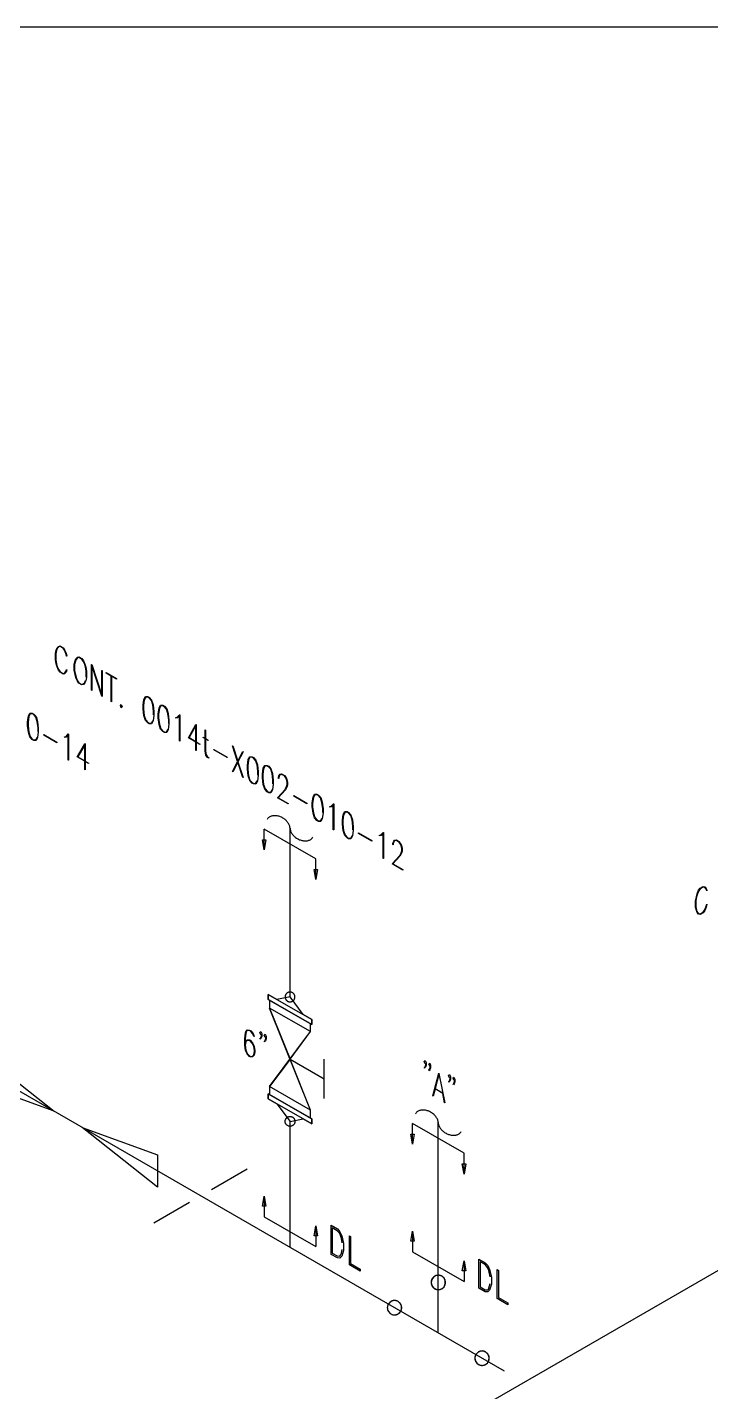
# Model space of a CAD drawing. Extents: x 0 to 17.2, y 0.1 to 11.3.
# Drawn here: x 7.48 to 10.18, y 5.77 to 11.17 of the extents above; entities that cross this region are included whole.
import ezdxf

# ---------------------------------------------------------------- set-up
doc = ezdxf.new("R2010")
doc.units = 0
doc.layers.get('0').update_dxf_attribs({"linetype": 'CONTINUOUS'})
for name, color, linetype in [('3', 1, 'CONTINUOUS'), ('BORDER', 3, 'CONTINUOUS'), ('COMP', 1, 'CONTINUOUS'), ('Continuation', 7, 'CONTINUOUS'), ('DL', 20, 'CONTINUOUS'), ('FITTINGS', 4, 'CONTINUOUS'), ('FLOW', 1, 'CONTINUOUS'), ('PIPE', 7, 'CONTINUOUS'), ('PIPE-ANNO', 150, 'CONTINUOUS'), ('TEXT', 7, 'CONTINUOUS'), ('UNAS.PIPE', 251, 'CONTINUOUS'), ('Welds', 7, 'CONTINUOUS')]:
    doc.layers.add(name, color=color, linetype=linetype)

msp = doc.modelspace()

# ---------------------------------------------------------------- linework, layer by layer
for points in [[(8.7282, 6.326), (8.7213, 6.3029), (8.7142, 6.2959), (8.7037, 6.2964), (8.6789, 6.3107), (8.6789, 6.4256), (8.7037, 6.4113), (8.7142, 6.3997), (8.7213, 6.3845), (8.7282, 6.3534), (8.7282, 6.326)], [(8.7233, 6.3558), (8.7199, 6.3734), (8.7165, 6.3858), (8.7134, 6.3927), (8.7035, 6.4036), (8.6838, 6.415), (8.6838, 6.3156), (8.7035, 6.3043), (8.7134, 6.3038), (8.7165, 6.3071), (8.7199, 6.3155), (8.7233, 6.3293)], [(8.7937, 6.2445), (8.7512, 6.269), (8.7512, 6.3839), (8.7561, 6.381), (8.7561, 6.2739), (8.7937, 6.2522), (8.7937, 6.2445)], [(9.3131, 6.1925), (9.3062, 6.1693), (9.2991, 6.1623), (9.2885, 6.1629), (9.2638, 6.1772), (9.2638, 6.292), (9.2885, 6.2777), (9.2991, 6.2661), (9.3062, 6.2509), (9.3131, 6.2198), (9.3131, 6.1925)], [(9.3082, 6.2222), (9.3048, 6.2399), (9.3014, 6.2522), (9.2983, 6.2591), (9.2884, 6.2701), (9.2687, 6.2814), (9.2687, 6.1821), (9.2884, 6.1707), (9.2983, 6.1702), (9.3014, 6.1735), (9.3048, 6.1819), (9.3082, 6.1958)], [(9.3786, 6.1109), (9.3361, 6.1354), (9.3361, 6.2503), (9.341, 6.2474), (9.341, 6.1403), (9.3786, 6.1187), (9.3786, 6.1109)]]:
    msp.add_lwpolyline(points)
at = {"layer": '3'}
msp.add_lwpolyline([(8.5263, 6.8538), (8.5274, 6.8531), (8.5285, 6.8523), (8.5295, 6.8514), (8.5305, 6.8505), (8.5314, 6.8495), (8.5323, 6.8484), (8.533, 6.8473), (8.5337, 6.8461), (8.5343, 6.8449), (8.5348, 6.8436), (8.5352, 6.8424), (8.5355, 6.841), (8.5358, 6.8397), (8.5359, 6.8384), (8.536, 6.837), (8.5359, 6.8357), (8.5358, 6.8343), (8.5355, 6.833), (8.5352, 6.8317), (8.5348, 6.8304), (8.5343, 6.8291), (8.5337, 6.8279), (8.533, 6.8267), (8.5323, 6.8256), (8.5314, 6.8245), (8.5305, 6.8235), (8.5295, 6.8226), (8.5285, 6.8217), (8.5274, 6.8209), (8.5263, 6.8202), (8.5251, 6.8196), (8.5238, 6.819), (8.5226, 6.8186), (8.5213, 6.8182), (8.5199, 6.8179), (8.5186, 6.8177), (8.5172, 6.8176), (8.5159, 6.8176), (8.5145, 6.8177), (8.5132, 6.8179), (8.5119, 6.8182), (8.5106, 6.8186), (8.5093, 6.819), (8.5069, 6.8202), (8.5069, 6.8202), (8.5057, 6.8209), (8.5046, 6.8217), (8.5036, 6.8226), (8.5026, 6.8235), (8.5017, 6.8245), (8.5009, 6.8256), (8.5001, 6.8267), (8.4994, 6.8279), (8.4988, 6.8291), (8.4983, 6.8304), (8.4979, 6.8317), (8.4976, 6.833), (8.4974, 6.8343), (8.4972, 6.8357), (8.4972, 6.837), (8.4972, 6.8384), (8.4974, 6.8397), (8.4976, 6.841), (8.4979, 6.8424), (8.4983, 6.8436), (8.4988, 6.8449), (8.4994, 6.8461), (8.5001, 6.8473), (8.5009, 6.8484), (8.5017, 6.8495), (8.5026, 6.8505), (8.5036, 6.8514), (8.5046, 6.8523), (8.5057, 6.8531), (8.5069, 6.8538), (8.5081, 6.8544), (8.5093, 6.855), (8.5106, 6.8555), (8.5119, 6.8558), (8.5132, 6.8561), (8.5145, 6.8563), (8.5159, 6.8564), (8.5172, 6.8564), (8.5186, 6.8563), (8.5199, 6.8561), (8.5213, 6.8558), (8.5226, 6.8555), (8.5238, 6.855), (8.5263, 6.8538)], dxfattribs=at)
at = {"layer": 'BORDER'}
msp.add_lwpolyline([(0.1692, 0.2247), (17.0808, 0.2247), (17.0808, 11.1675), (0.1692, 11.1675), (0.1692, 0.2247)], dxfattribs=at)
at = {"layer": 'COMP'}
for points in [[(8.5166, 6.837), (8.5683, 6.847), (8.6028, 6.8271), (8.6028, 6.847), (8.4304, 6.9465), (8.4304, 6.9266), (8.4648, 6.9067), (8.5166, 6.837)], [(8.4304, 6.9465), (8.6028, 6.847), (8.6028, 6.8271), (8.4304, 6.9266), (8.4304, 6.9465)], [(8.4648, 6.9067), (8.5166, 6.837), (8.5683, 6.847)]]:
    msp.add_lwpolyline(points, dxfattribs=at)
at = {"layer": 'Continuation'}
for points in [[(7.6339, 8.6236), (7.631, 8.6154), (7.625, 8.6088), (7.6189, 8.6075), (7.6069, 8.6144), (7.6008, 8.6228), (7.5948, 8.6363), (7.5919, 8.648), (7.5889, 8.6646), (7.5889, 8.6892), (7.5919, 8.7024), (7.5948, 8.7107), (7.6008, 8.7172), (7.6069, 8.7188), (7.6189, 8.7118), (7.625, 8.7033), (7.631, 8.6898), (7.6339, 8.6782), (7.6328, 8.6778), (7.6299, 8.689), (7.6242, 8.7019), (7.6186, 8.7098), (7.6072, 8.7163), (7.6016, 8.7149), (7.596, 8.7086), (7.593, 8.7009), (7.5902, 8.6882), (7.5902, 8.6641), (7.593, 8.6482), (7.596, 8.637), (7.6016, 8.6243), (7.6072, 8.6163), (7.6186, 8.6098), (7.6242, 8.6112), (7.6299, 8.6175), (7.6328, 8.6254), (7.6339, 8.6236)], [(7.7083, 8.5808), (7.7054, 8.5724), (7.6994, 8.5659), (7.6933, 8.5645), (7.6813, 8.5715), (7.6752, 8.5799), (7.6692, 8.5933), (7.6663, 8.6051), (7.6632, 8.6217), (7.6632, 8.6463), (7.6663, 8.6594), (7.6692, 8.6678), (7.6752, 8.6743), (7.6813, 8.6758), (7.6933, 8.6689), (7.6994, 8.6603), (7.7054, 8.6469), (7.7083, 8.6351), (7.7113, 8.6185), (7.7113, 8.5939), (7.7083, 8.5808)], [(7.71, 8.595), (7.71, 8.619), (7.7071, 8.635), (7.7042, 8.6461), (7.6985, 8.6589), (7.693, 8.6668), (7.6816, 8.6734), (7.676, 8.6719), (7.6703, 8.6657), (7.6674, 8.6579), (7.6646, 8.6452), (7.6646, 8.6212), (7.6674, 8.6052), (7.6703, 8.5941), (7.676, 8.5813), (7.6816, 8.5734), (7.693, 8.5668), (7.6985, 8.5683), (7.7042, 8.5745), (7.7071, 8.5823)], [(7.774, 8.5189), (7.7726, 8.5197), (7.7331, 8.6411), (7.7331, 8.5425), (7.7318, 8.5433), (7.7318, 8.6456), (7.7332, 8.6447), (7.7727, 8.5233), (7.7727, 8.6219), (7.774, 8.6212), (7.774, 8.5189)], [(7.8091, 8.4986), (7.8091, 8.5998), (7.7893, 8.6112), (7.7893, 8.6134), (7.8302, 8.5898), (7.8302, 8.5876), (7.8104, 8.599), (7.8104, 8.4979), (7.8091, 8.4986)], [(7.8491, 8.4742), (7.8453, 8.4826), (7.8491, 8.4868), (7.8529, 8.4782), (7.8491, 8.4742)], [(7.9751, 8.4218), (7.969, 8.4102), (7.9599, 8.4106), (7.9539, 8.4141), (7.9448, 8.4242), (7.9388, 8.4429), (7.9358, 8.4691), (7.9358, 8.4841), (7.9388, 8.507), (7.9448, 8.5186), (7.9539, 8.5184), (7.9599, 8.5149), (7.969, 8.5046), (7.9751, 8.486), (7.978, 8.4597), (7.978, 8.4448), (7.9751, 8.4218)], [(7.9767, 8.4459), (7.9767, 8.4601), (7.9738, 8.4859), (7.9682, 8.5032), (7.9598, 8.5128), (7.9541, 8.516), (7.9457, 8.5162), (7.9401, 8.5054), (7.9372, 8.483), (7.9372, 8.4687), (7.9401, 8.4429), (7.9457, 8.4256), (7.9541, 8.4161), (7.9598, 8.4128), (7.9682, 8.4126), (7.9738, 8.4234)], [(8.0349, 8.3873), (8.0288, 8.3757), (8.0197, 8.3761), (8.0137, 8.3796), (8.0046, 8.3897), (7.9985, 8.4084), (7.9956, 8.4346), (7.9956, 8.4496), (7.9985, 8.4725), (8.0046, 8.4841), (8.0137, 8.4839), (8.0197, 8.4804), (8.0288, 8.4701), (8.0349, 8.4515), (8.0378, 8.4252), (8.0378, 8.4103), (8.0349, 8.3873)], [(8.0365, 8.4114), (8.0365, 8.4256), (8.0336, 8.4514), (8.028, 8.4687), (8.0195, 8.4783), (8.0139, 8.4815), (8.0054, 8.4817), (7.9998, 8.4709), (7.9969, 8.4485), (7.9969, 8.4342), (7.9998, 8.4084), (8.0054, 8.3911), (8.0139, 8.3816), (8.0195, 8.3783), (8.028, 8.3781), (8.0336, 8.3889)], [(7.518, 8.3561), (7.5119, 8.3445), (7.5028, 8.3449), (7.4968, 8.3483), (7.4877, 8.3585), (7.4817, 8.3771), (7.4787, 8.4034), (7.4787, 8.4184), (7.4817, 8.4413), (7.4877, 8.4529), (7.4968, 8.4527), (7.5028, 8.4492), (7.5119, 8.4389), (7.518, 8.4203), (7.5209, 8.394), (7.5209, 8.379), (7.518, 8.3561)], [(7.5196, 8.3801), (7.5196, 8.3944), (7.5167, 8.4202), (7.5111, 8.4375), (7.5027, 8.4471), (7.497, 8.4503), (7.4886, 8.4505), (7.483, 8.4397), (7.4801, 8.4173), (7.4801, 8.403), (7.483, 8.3772), (7.4886, 8.3599), (7.497, 8.3503), (7.5027, 8.3471), (7.5111, 8.3469), (7.5167, 8.3577)], [(8.08, 8.3422), (8.0787, 8.343), (8.0787, 8.4426), (8.071, 8.4341), (8.0651, 8.4327), (8.0644, 8.435), (8.0702, 8.4365), (8.0791, 8.4461), (8.08, 8.4456), (8.08, 8.3422)], [(8.1596, 8.3315), (8.1596, 8.3293), (8.1456, 8.3373), (8.1456, 8.3043), (8.1443, 8.3051), (8.1443, 8.3381), (8.1144, 8.3554), (8.1446, 8.4083), (8.1456, 8.4077), (8.1456, 8.3396)], [(8.1443, 8.3404), (8.1443, 8.4039), (8.1171, 8.3561), (8.1443, 8.3404)], [(8.1959, 8.2743), (8.1899, 8.2778), (8.1837, 8.2865), (8.1806, 8.3035), (8.1806, 8.3512), (8.1726, 8.3559), (8.1726, 8.3581), (8.1806, 8.3534), (8.1806, 8.3864), (8.182, 8.3856), (8.182, 8.3526), (8.193, 8.3462), (8.193, 8.3441), (8.182, 8.3505), (8.182, 8.303), (8.1848, 8.2874), (8.1903, 8.2797), (8.1959, 8.2764), (8.1959, 8.2743)], [(7.5421, 8.3681), (7.5946, 8.3378), (7.5946, 8.3356), (7.5421, 8.3659), (7.5421, 8.3681)], [(7.6404, 8.2664), (7.6391, 8.2672), (7.6391, 8.3668), (7.6314, 8.3583), (7.6255, 8.3568), (7.6248, 8.3591), (7.6306, 8.3607), (7.6395, 8.3703), (7.6404, 8.3698), (7.6404, 8.2664)], [(7.72, 8.2557), (7.72, 8.2535), (7.7061, 8.2615), (7.7061, 8.2285), (7.7047, 8.2293), (7.7047, 8.2623), (7.6748, 8.2795), (7.705, 8.3325), (7.7061, 8.3319), (7.7061, 8.2638)], [(7.7047, 8.2645), (7.7047, 8.328), (7.6775, 8.2802), (7.7047, 8.2645)], [(8.3295, 8.1978), (8.3096, 8.2588), (8.2897, 8.2207), (8.2886, 8.2224), (8.3088, 8.2614), (8.2886, 8.3235), (8.2897, 8.324), (8.3096, 8.2629), (8.3295, 8.301), (8.3306, 8.2992), (8.3104, 8.2603), (8.3306, 8.1981), (8.3295, 8.1978)], [(8.2148, 8.3094), (8.2674, 8.279), (8.2674, 8.2768), (8.2148, 8.3071), (8.2148, 8.3094)], [(8.3876, 8.1837), (8.3814, 8.1721), (8.3723, 8.1725), (8.3663, 8.176), (8.3572, 8.1861), (8.3512, 8.2048), (8.3482, 8.231), (8.3482, 8.246), (8.3512, 8.2689), (8.3572, 8.2805), (8.3663, 8.2803), (8.3723, 8.2768), (8.3814, 8.2665), (8.3876, 8.2479), (8.3904, 8.2216), (8.3904, 8.2067), (8.3876, 8.1837)], [(8.3891, 8.2078), (8.3891, 8.222), (8.3862, 8.2478), (8.3806, 8.2651), (8.3722, 8.2747), (8.3665, 8.2779), (8.3581, 8.2781), (8.3525, 8.2673), (8.3496, 8.2449), (8.3496, 8.2306), (8.3525, 8.2048), (8.3581, 8.1875), (8.3665, 8.178), (8.3722, 8.1747), (8.3806, 8.1745), (8.3862, 8.1853)], [(8.4473, 8.1492), (8.4412, 8.1376), (8.4321, 8.138), (8.4261, 8.1415), (8.417, 8.1516), (8.4109, 8.1703), (8.408, 8.1965), (8.408, 8.2115), (8.4109, 8.2344), (8.417, 8.246), (8.4261, 8.2458), (8.4321, 8.2423), (8.4412, 8.232), (8.4473, 8.2134), (8.4502, 8.1871), (8.4502, 8.1722), (8.4473, 8.1492)], [(8.4489, 8.1733), (8.4489, 8.1875), (8.446, 8.2133), (8.4404, 8.2306), (8.4319, 8.2402), (8.4263, 8.2434), (8.4178, 8.2436), (8.4122, 8.2328), (8.4093, 8.2104), (8.4093, 8.1961), (8.4122, 8.1703), (8.4178, 8.153), (8.4263, 8.1435), (8.4319, 8.1402), (8.4404, 8.14), (8.446, 8.1508)], [(8.4707, 8.1946), (8.4707, 8.1998), (8.4736, 8.2082), (8.4767, 8.2115), (8.4828, 8.213), (8.4949, 8.2061), (8.5009, 8.1976), (8.504, 8.1907), (8.507, 8.1787), (8.507, 8.1684), (8.504, 8.1602), (8.4981, 8.1488), (8.47, 8.1182), (8.5093, 8.0955), (8.5093, 8.0934), (8.4668, 8.1179), (8.4971, 8.1508), (8.5028, 8.1619), (8.5057, 8.1698), (8.5057, 8.179), (8.5028, 8.1899), (8.5001, 8.1961), (8.4945, 8.2041), (8.4832, 8.2106), (8.4776, 8.2091), (8.4748, 8.2061), (8.472, 8.1985), (8.472, 8.1938), (8.4707, 8.1946)], [(8.5311, 8.1268), (8.5836, 8.0964), (8.5836, 8.0942), (8.5311, 8.1245), (8.5311, 8.1268)], [(8.6441, 8.0356), (8.638, 8.024), (8.6289, 8.0244), (8.6228, 8.0279), (8.6137, 8.038), (8.6077, 8.0567), (8.6047, 8.0829), (8.6047, 8.0979), (8.6077, 8.1208), (8.6137, 8.1324), (8.6228, 8.1322), (8.6289, 8.1287), (8.638, 8.1184), (8.6441, 8.0998), (8.647, 8.0735), (8.647, 8.0586), (8.6441, 8.0356)], [(8.6457, 8.0597), (8.6457, 8.0739), (8.6427, 8.0997), (8.6371, 8.117), (8.6287, 8.1266), (8.623, 8.1298), (8.6146, 8.13), (8.609, 8.1192), (8.6061, 8.0968), (8.6061, 8.0825), (8.609, 8.0567), (8.6146, 8.0394), (8.623, 8.0299), (8.6287, 8.0266), (8.6371, 8.0264), (8.6427, 8.0372)], [(8.6892, 7.9905), (8.6878, 7.9913), (8.6878, 8.0909), (8.6802, 8.0824), (8.6743, 8.081), (8.6736, 8.0833), (8.6794, 8.0848), (8.6882, 8.0944), (8.6892, 8.0939), (8.6892, 7.9905)], [(8.7636, 7.9667), (8.7574, 7.955), (8.7484, 7.9554), (8.7423, 7.9589), (8.7332, 7.969), (8.7272, 7.9877), (8.7242, 8.0139), (8.7242, 8.0289), (8.7272, 8.0518), (8.7332, 8.0634), (8.7423, 8.0632), (8.7484, 8.0597), (8.7574, 8.0495), (8.7636, 8.0308), (8.7665, 8.0045), (8.7665, 7.9896), (8.7636, 7.9667)], [(8.7651, 7.9907), (8.7651, 8.0049), (8.7622, 8.0307), (8.7566, 8.048), (8.7482, 8.0576), (8.7425, 8.0608), (8.7341, 8.061), (8.7285, 8.0502), (8.7256, 8.0278), (8.7256, 8.0135), (8.7285, 7.9877), (8.7341, 7.9704), (8.7425, 7.9609), (8.7482, 7.9576), (8.7566, 7.9574), (8.7622, 7.9682)], [(8.7876, 7.9787), (8.8401, 7.9483), (8.8401, 7.9461), (8.7876, 7.9764), (8.7876, 7.9787)], [(8.8859, 7.8769), (8.8846, 7.8777), (8.8846, 7.9773), (8.8769, 7.9688), (8.871, 7.9674), (8.8703, 7.9697), (8.8761, 7.9712), (8.885, 7.9808), (8.8859, 7.9803), (8.8859, 7.8769)], [(8.9239, 7.9329), (8.9239, 7.938), (8.9269, 7.9465), (8.93, 7.9498), (8.9361, 7.9513), (8.9481, 7.9444), (8.9542, 7.9358), (8.9573, 7.929), (8.9603, 7.917), (8.9603, 7.9067), (8.9573, 7.8985), (8.9514, 7.8871), (8.9232, 7.8565), (8.9626, 7.8338), (8.9626, 7.8317), (8.9201, 7.8562), (8.9504, 7.8891), (8.9561, 7.9002), (8.959, 7.9081), (8.959, 7.9173), (8.9561, 7.9282), (8.9534, 7.9344), (8.9478, 7.9424), (8.9364, 7.9489), (8.9309, 7.9474), (8.9281, 7.9444), (8.9252, 7.9368), (8.9252, 7.9321), (8.9239, 7.9329)], [(10.166, 7.6961), (10.1631, 7.6845), (10.1571, 7.671), (10.151, 7.6626), (10.1389, 7.6557), (10.1329, 7.657), (10.1268, 7.6635), (10.1239, 7.6719), (10.1209, 7.6851), (10.1209, 7.7096), (10.1239, 7.7263), (10.1268, 7.738), (10.1329, 7.7515), (10.1389, 7.76), (10.151, 7.7669), (10.1571, 7.7654), (10.1631, 7.7589), (10.166, 7.7507), (10.1648, 7.7489), (10.1619, 7.7568), (10.1562, 7.763), (10.1506, 7.7645), (10.1393, 7.758), (10.1337, 7.75), (10.128, 7.7372), (10.1251, 7.7261), (10.1223, 7.7101), (10.1223, 7.6861), (10.1251, 7.6734), (10.128, 7.6656), (10.1337, 7.6594), (10.1393, 7.658), (10.1506, 7.6645), (10.1562, 7.6724), (10.1619, 7.6852), (10.1648, 7.6965), (10.166, 7.6961)], [(9.0514, 7.0652), (9.0476, 7.0738), (9.0514, 7.078), (9.055, 7.07), (9.055, 7.0595), (9.052, 7.0511), (9.049, 7.0478), (9.048, 7.0501), (9.0508, 7.0532), (9.0537, 7.0608), (9.0537, 7.0677)], [(9.0712, 7.0576), (9.069, 7.055), (9.0651, 7.0637), (9.069, 7.0679), (9.0726, 7.0598), (9.0726, 7.0494), (9.0695, 7.041), (9.0665, 7.0377), (9.0655, 7.04), (9.0684, 7.043), (9.0712, 7.0507), (9.0712, 7.0576)], [(9.1293, 6.9103), (9.1281, 6.9102), (9.1204, 6.9479), (9.0902, 6.9653), (9.0825, 6.9365), (9.0814, 6.9379), (9.1049, 7.0272), (9.1058, 7.0267), (9.1293, 6.9103)], [(9.1054, 7.0228), (9.0907, 6.9673), (9.1199, 6.9504)], [(9.1476, 7.0097), (9.1437, 7.0183), (9.1476, 7.0225), (9.1512, 7.0144), (9.1512, 7.004), (9.1482, 6.9956), (9.1451, 6.9923), (9.1442, 6.9946), (9.147, 6.9976), (9.1498, 7.0053), (9.1498, 7.0122)], [(9.1673, 7.002), (9.1651, 6.9995), (9.1613, 7.0082), (9.1651, 7.0124), (9.1687, 7.0043), (9.1687, 6.9939), (9.1657, 6.9855), (9.1627, 6.9822), (9.1617, 6.9845), (9.1645, 6.9875), (9.1673, 6.9952), (9.1673, 7.002)]]:
    msp.add_lwpolyline(points, dxfattribs=at)
at = {"layer": 'DL'}
for points in [[(8.6187, 7.876), (8.4145, 7.9938)], [(8.4145, 7.9117), (8.4145, 7.9938)], [(8.4075, 7.9515), (8.4215, 7.9515), (8.4145, 7.9117), (8.4075, 7.9515)], [(8.6116, 7.8336), (8.6257, 7.8336), (8.6187, 7.7938), (8.6116, 7.8336)], [(8.6187, 7.7938), (8.6187, 7.876)], [(9.2051, 6.7108), (9.0009, 6.8286)], [(9.0009, 6.7465), (9.0009, 6.8286)], [(8.9939, 6.7863), (9.0079, 6.7863), (9.0009, 6.7465), (8.9939, 6.7863)], [(9.2051, 6.6286), (9.2051, 6.7108)], [(9.198, 6.6684), (9.2121, 6.6684), (9.2051, 6.6286), (9.198, 6.6684)], [(8.4215, 6.5017), (8.4075, 6.5017), (8.4145, 6.5415), (8.4215, 6.5017)], [(8.4145, 6.5415), (8.4145, 6.4593)], [(8.4145, 6.4593), (8.6187, 6.3414)], [(8.6257, 6.3838), (8.6116, 6.3838), (8.6187, 6.4236), (8.6257, 6.3838)], [(8.6187, 6.4236), (8.6187, 6.3414)], [(9.0079, 6.363), (8.9939, 6.363), (9.0009, 6.4027), (9.0079, 6.363)], [(9.0009, 6.4027), (9.0009, 6.3206)], [(9.0009, 6.3206), (9.2051, 6.2027)], [(9.2121, 6.2451), (9.198, 6.2451), (9.2051, 6.2849), (9.2121, 6.2451)], [(9.2051, 6.2849), (9.2051, 6.2027)]]:
    msp.add_lwpolyline(points, dxfattribs=at)
at = {"layer": 'FITTINGS'}
for points in [[(8.2059, 6.5675), (8.3473, 6.6492)], [(7.9779, 6.4359), (8.1193, 6.5175)]]:
    msp.add_lwpolyline(points, dxfattribs=at)
at = {"layer": 'FLOW'}
for points in [[(7.2845, 7.113), (7.583, 6.8772), (7.2845, 6.9859), (7.2845, 6.9859), (7.2845, 7.113)], [(7.9924, 6.5772), (7.694, 6.8131), (7.9924, 6.7043), (7.9924, 6.7043), (7.9924, 6.5772)]]:
    msp.add_lwpolyline(points, dxfattribs=at)
at = {"layer": 'PIPE'}
for points in [[(9.3656, 5.848), (3.7282, 9.1027)], [(8.5166, 6.3382), (8.5166, 6.837)], [(9.103, 5.9996), (9.103, 6.8319)], [(10.9333, 6.6642), (8.8297, 5.4497)]]:
    msp.add_lwpolyline(points, dxfattribs=at)
at = {"layer": 'PIPE-ANNO'}
for points in [[(8.5166, 7.9971), (8.5163, 7.9998), (8.5159, 8.0025), (8.5152, 8.0053), (8.5143, 8.0081), (8.5131, 8.0109), (8.5118, 8.0136), (8.5102, 8.0164), (8.5085, 8.019), (8.5066, 8.0217), (8.5044, 8.0242), (8.5021, 8.0267), (8.4997, 8.0291), (8.4971, 8.0313), (8.4944, 8.0335), (8.4915, 8.0355), (8.4886, 8.0374), (8.4855, 8.0391), (8.4824, 8.0407), (8.4792, 8.0421), (8.476, 8.0434), (8.4727, 8.0444), (8.4694, 8.0453), (8.4662, 8.046), (8.4629, 8.0465), (8.4597, 8.0468), (8.4565, 8.047), (8.4534, 8.0469), (8.4503, 8.0466), (8.4474, 8.0462), (8.4445, 8.0455), (8.4418, 8.0447), (8.4392, 8.0437), (8.4368, 8.0425), (8.4345, 8.0411), (8.4324, 8.0396), (8.4305, 8.0379), (8.4288, 8.036), (8.4272, 8.0341), (8.4261, 8.0322)], [(8.5166, 7.9971), (8.5168, 7.9944), (8.5173, 7.9916), (8.518, 7.9888), (8.5189, 7.986), (8.52, 7.9833), (8.5213, 7.9805), (8.5229, 7.9778), (8.5246, 7.9751), (8.5266, 7.9725), (8.5287, 7.9699), (8.531, 7.9675), (8.5334, 7.9651), (8.536, 7.9628), (8.5387, 7.9607), (8.5416, 7.9586), (8.5445, 7.9568), (8.5476, 7.955), (8.5507, 7.9534), (8.5539, 7.952), (8.5571, 7.9508), (8.5604, 7.9497), (8.5637, 7.9488), (8.567, 7.9481), (8.5702, 7.9476), (8.5735, 7.9473), (8.5766, 7.9472), (8.5798, 7.9473), (8.5828, 7.9475), (8.5857, 7.948), (8.5886, 7.9486), (8.5913, 7.9495), (8.5939, 7.9505), (8.5963, 7.9517), (8.5986, 7.953), (8.6007, 7.9546), (8.6026, 7.9563), (8.6043, 7.9581), (8.6059, 7.9601), (8.6071, 7.9619)], [(9.103, 6.8319), (9.1027, 6.8346), (9.1023, 6.8373), (9.1016, 6.8401), (9.1007, 6.8429), (9.0995, 6.8457), (9.0982, 6.8484), (9.0966, 6.8512), (9.0949, 6.8538), (9.093, 6.8565), (9.0908, 6.859), (9.0886, 6.8615), (9.0861, 6.8639), (9.0835, 6.8661), (9.0808, 6.8683), (9.0779, 6.8703), (9.075, 6.8722), (9.0719, 6.8739), (9.0688, 6.8755), (9.0656, 6.8769), (9.0624, 6.8782), (9.0591, 6.8792), (9.0558, 6.8801), (9.0526, 6.8808), (9.0493, 6.8813), (9.0461, 6.8816), (9.0429, 6.8818), (9.0398, 6.8817), (9.0367, 6.8814), (9.0338, 6.881), (9.0309, 6.8803), (9.0282, 6.8795), (9.0256, 6.8785), (9.0232, 6.8773), (9.0209, 6.8759), (9.0188, 6.8744), (9.0169, 6.8727), (9.0152, 6.8708), (9.0136, 6.8688), (9.0125, 6.867)], [(9.103, 6.8319), (9.1032, 6.8292), (9.1037, 6.8264), (9.1044, 6.8236), (9.1053, 6.8208), (9.1064, 6.8181), (9.1077, 6.8153), (9.1093, 6.8126), (9.111, 6.8099), (9.113, 6.8073), (9.1151, 6.8047), (9.1174, 6.8022), (9.1198, 6.7999), (9.1224, 6.7976), (9.1251, 6.7955), (9.128, 6.7934), (9.1309, 6.7916), (9.134, 6.7898), (9.1371, 6.7882), (9.1403, 6.7868), (9.1435, 6.7856), (9.1468, 6.7845), (9.1501, 6.7836), (9.1534, 6.7829), (9.1566, 6.7824), (9.1599, 6.7821), (9.163, 6.782), (9.1662, 6.7821), (9.1692, 6.7823), (9.1722, 6.7828), (9.175, 6.7834), (9.1777, 6.7843), (9.1803, 6.7853), (9.1827, 6.7865), (9.185, 6.7878), (9.1871, 6.7894), (9.189, 6.7911), (9.1908, 6.7929), (9.1923, 6.7949), (9.1935, 6.7967)]]:
    msp.add_lwpolyline(points, dxfattribs=at)
at = {"layer": 'TEXT'}
for points in [[(8.3407, 7.1532), (8.3469, 7.1598), (8.3559, 7.1597), (8.359, 7.1579), (8.368, 7.1476), (8.3741, 7.1339), (8.3771, 7.1172), (8.3771, 7.112), (8.3741, 7.0987), (8.368, 7.0921), (8.359, 7.0925), (8.3559, 7.0942), (8.3469, 7.1043), (8.3407, 7.118), (8.3378, 7.1396), (8.3378, 7.1643), (8.3407, 7.1872), (8.3437, 7.1955), (8.3469, 7.1987), (8.3559, 7.1986), (8.3619, 7.1951), (8.3711, 7.1848), (8.3741, 7.1729), (8.3729, 7.1724), (8.37, 7.1835), (8.3617, 7.193), (8.356, 7.1962), (8.3475, 7.1965), (8.3449, 7.1934), (8.342, 7.1856), (8.3391, 7.1632), (8.3391, 7.1458)], [(8.4011, 7.1795), (8.3973, 7.1882), (8.4011, 7.1924), (8.4047, 7.1843), (8.4047, 7.1738), (8.4017, 7.1655), (8.3987, 7.1622), (8.3977, 7.1644), (8.4005, 7.1675), (8.4033, 7.1752), (8.4033, 7.182)], [(8.3391, 7.139), (8.3419, 7.1185), (8.3475, 7.1059), (8.356, 7.0963), (8.3588, 7.0947), (8.3673, 7.0944), (8.3729, 7.1006), (8.3758, 7.1131), (8.3758, 7.1177), (8.3729, 7.1335), (8.3673, 7.146), (8.3588, 7.1557), (8.356, 7.1573), (8.3475, 7.1575), (8.3419, 7.1514), (8.3391, 7.139)], [(8.4209, 7.1719), (8.4186, 7.1694), (8.4148, 7.1781), (8.4186, 7.1822), (8.4222, 7.1742), (8.4222, 7.1637), (8.4192, 7.1554), (8.4162, 7.1521), (8.4152, 7.1543), (8.4181, 7.1574), (8.4209, 7.1651), (8.4209, 7.1719)]]:
    msp.add_lwpolyline(points, dxfattribs=at)
at = {"layer": 'UNAS.PIPE'}
for points in [[(8.5166, 7.3295), (8.5166, 7.9971)], [(8.536, 7.3295), (8.5359, 7.3309), (8.5358, 7.3322), (8.5355, 7.3335), (8.5352, 7.3349), (8.5348, 7.3362), (8.5343, 7.3374), (8.5337, 7.3386), (8.533, 7.3398), (8.5323, 7.3409), (8.5314, 7.342), (8.5305, 7.343), (8.5295, 7.3439), (8.5285, 7.3448), (8.5274, 7.3456), (8.5263, 7.3463), (8.5251, 7.347), (8.5238, 7.3475), (8.5226, 7.348), (8.5213, 7.3483), (8.5199, 7.3486), (8.5186, 7.3488), (8.5172, 7.3489), (8.5159, 7.3489), (8.5145, 7.3488), (8.5132, 7.3486), (8.5119, 7.3483), (8.5106, 7.348), (8.5093, 7.3475), (8.5081, 7.347), (8.5069, 7.3463), (8.5057, 7.3456), (8.5046, 7.3448), (8.5036, 7.3439), (8.5026, 7.343), (8.5017, 7.342), (8.5009, 7.3409), (8.5001, 7.3398), (8.4994, 7.3386), (8.4988, 7.3374), (8.4983, 7.3362), (8.4979, 7.3349), (8.4976, 7.3335), (8.4974, 7.3322), (8.4972, 7.3295), (8.4972, 7.3282), (8.4974, 7.3268), (8.4976, 7.3255), (8.4979, 7.3242), (8.4983, 7.3229), (8.4988, 7.3216), (8.4994, 7.3204), (8.5001, 7.3192), (8.5009, 7.3181), (8.5017, 7.317), (8.5026, 7.316), (8.5036, 7.3151), (8.5046, 7.3142), (8.5057, 7.3134), (8.5069, 7.3127), (8.5081, 7.3121), (8.5093, 7.3115), (8.5106, 7.3111), (8.5119, 7.3107), (8.5132, 7.3104), (8.5145, 7.3102), (8.5159, 7.3101), (8.5172, 7.3101), (8.5186, 7.3102), (8.5199, 7.3104), (8.5213, 7.3107), (8.5226, 7.3111), (8.5238, 7.3115), (8.5251, 7.3121), (8.5263, 7.3127), (8.5274, 7.3134), (8.5285, 7.3142), (8.5295, 7.3151), (8.5305, 7.316), (8.5314, 7.317), (8.5323, 7.3181), (8.533, 7.3192), (8.5337, 7.3204), (8.5343, 7.3216), (8.5348, 7.3229), (8.5352, 7.3242), (8.5355, 7.3255), (8.5358, 7.3268), (8.536, 7.3295)], [(8.536, 7.3295), (8.5359, 7.3309), (8.5358, 7.3322), (8.5355, 7.3335), (8.5352, 7.3349), (8.5348, 7.3362), (8.5343, 7.3374), (8.5337, 7.3386), (8.533, 7.3398), (8.5323, 7.3409), (8.5314, 7.342), (8.5305, 7.343), (8.5295, 7.3439), (8.5285, 7.3448), (8.5274, 7.3456), (8.5263, 7.3463), (8.5251, 7.347), (8.5238, 7.3475), (8.5226, 7.348), (8.5213, 7.3483), (8.5199, 7.3486), (8.5186, 7.3488), (8.5172, 7.3489), (8.5159, 7.3489), (8.5145, 7.3488), (8.5132, 7.3486), (8.5119, 7.3483), (8.5106, 7.348), (8.5093, 7.3475), (8.5081, 7.347), (8.5069, 7.3463), (8.5057, 7.3456), (8.5046, 7.3448), (8.5036, 7.3439), (8.5026, 7.343), (8.5017, 7.342), (8.5009, 7.3409), (8.5001, 7.3398), (8.4994, 7.3386), (8.4988, 7.3374), (8.4983, 7.3362), (8.4979, 7.3349), (8.4976, 7.3335), (8.4974, 7.3322), (8.4972, 7.3309), (8.4972, 7.3295), (8.4972, 7.3282), (8.4974, 7.3268), (8.4976, 7.3255), (8.4979, 7.3242), (8.4983, 7.3229), (8.4988, 7.3216), (8.4994, 7.3204), (8.5001, 7.3192), (8.5009, 7.3181), (8.5017, 7.317), (8.5026, 7.316), (8.5036, 7.3151), (8.5046, 7.3142), (8.5057, 7.3134), (8.5069, 7.3127), (8.5081, 7.3121), (8.5093, 7.3115), (8.5106, 7.3111), (8.5119, 7.3107), (8.5132, 7.3104), (8.5145, 7.3102), (8.5159, 7.3101), (8.5172, 7.3101), (8.5186, 7.3102), (8.5199, 7.3104), (8.5213, 7.3107), (8.5226, 7.3111), (8.5238, 7.3115), (8.5251, 7.3121), (8.5263, 7.3127), (8.5274, 7.3134), (8.5285, 7.3142), (8.5295, 7.3151), (8.5305, 7.316), (8.5314, 7.317), (8.5323, 7.3181), (8.533, 7.3192), (8.5337, 7.3204), (8.5343, 7.3216), (8.5348, 7.3229), (8.5352, 7.3242), (8.5355, 7.3255), (8.5358, 7.3268), (8.536, 7.3295)], [(8.5166, 7.3295), (8.4648, 7.3196), (8.4304, 7.3395), (8.4304, 7.3196), (8.6028, 7.22), (8.6028, 7.2399), (8.5683, 7.2598), (8.5166, 7.3295)], [(8.6028, 7.22), (8.4304, 7.3196), (8.4304, 7.3395), (8.6028, 7.2399), (8.6028, 7.22)], [(8.4358, 7.3164), (8.4358, 7.2853), (8.5166, 7.0833), (8.4358, 6.9745), (8.4358, 6.9434), (8.5973, 6.8501), (8.5973, 6.8812), (8.5166, 7.0833), (8.5973, 7.1921), (8.5973, 7.2232), (8.4358, 7.3164)], [(8.5973, 7.2232), (8.4358, 7.3164)], [(8.5683, 7.2598), (8.5166, 7.3295), (8.4648, 7.3196)], [(8.5973, 7.1921), (8.4358, 7.2853)], [(8.5973, 6.8812), (8.4358, 7.2853)], [(8.4358, 6.9745), (8.5973, 7.1921)], [(8.5166, 7.0833), (8.6512, 7.0055)], [(8.6512, 6.9278), (8.6512, 7.0833)], [(8.5973, 6.8812), (8.4358, 6.9745)], [(8.5973, 6.8501), (8.4358, 6.9434)]]:
    msp.add_lwpolyline(points, dxfattribs=at)
at = {"layer": 'WELD POINTS'}
for points in [[(9.0745, 6.1995), (9.0746, 6.1975), (9.0748, 6.1955), (9.0751, 6.1935), (9.0756, 6.1916), (9.0762, 6.1897), (9.077, 6.1879), (9.0778, 6.1861), (9.0788, 6.1844), (9.0799, 6.1827), (9.0812, 6.1812), (9.0825, 6.1797), (9.0839, 6.1783), (9.0854, 6.177), (9.087, 6.1758), (9.0887, 6.1748), (9.0905, 6.1739), (9.0923, 6.1731), (9.0942, 6.1724), (9.0961, 6.1718), (9.098, 6.1714), (9.1, 6.1711), (9.102, 6.171), (9.104, 6.171), (9.1059, 6.1711), (9.1079, 6.1714), (9.1099, 6.1718), (9.1118, 6.1724), (9.1136, 6.1731), (9.1154, 6.1739), (9.1172, 6.1748), (9.1189, 6.1758), (9.1205, 6.177), (9.122, 6.1783), (9.1235, 6.1797), (9.1248, 6.1812), (9.126, 6.1827), (9.1271, 6.1844), (9.1281, 6.1861), (9.129, 6.1879), (9.1297, 6.1897), (9.1303, 6.1916), (9.1308, 6.1935), (9.1312, 6.1955), (9.1314, 6.1975), (9.1314, 6.1995), (9.1314, 6.2014), (9.1312, 6.2034), (9.1308, 6.2054), (9.1303, 6.2073), (9.1297, 6.2092), (9.129, 6.211), (9.1281, 6.2128), (9.1271, 6.2145), (9.126, 6.2162), (9.1248, 6.2178), (9.1235, 6.2192), (9.122, 6.2206), (9.1205, 6.2219), (9.1189, 6.2231), (9.1172, 6.2241), (9.1154, 6.2251), (9.1136, 6.2259), (9.1118, 6.2265), (9.1099, 6.2271), (9.1079, 6.2275), (9.1059, 6.2278), (9.104, 6.2279), (9.102, 6.2279), (9.1, 6.2278), (9.098, 6.2275), (9.0961, 6.2271), (9.0942, 6.2265), (9.0923, 6.2259), (9.0905, 6.2251), (9.0887, 6.2241), (9.087, 6.2231), (9.0854, 6.2219), (9.0839, 6.2206), (9.0825, 6.2192), (9.0812, 6.2178), (9.0799, 6.2162), (9.0788, 6.2145), (9.0778, 6.2128), (9.077, 6.211), (9.0762, 6.2092), (9.0756, 6.2073), (9.0751, 6.2054), (9.0748, 6.2034), (9.0745, 6.1995)], [(9.0745, 6.1995), (9.077, 6.1879), (9.0839, 6.1783), (9.0942, 6.1724), (9.1059, 6.1711), (9.1172, 6.1748), (9.126, 6.1827), (9.1308, 6.1935), (9.1308, 6.2054), (9.126, 6.2162), (9.1172, 6.2241), (9.1059, 6.2278), (9.0942, 6.2265), (9.0839, 6.2206), (9.077, 6.211), (9.0745, 6.1995)], [(8.9441, 6.1242), (8.9424, 6.1251), (8.9406, 6.1259), (8.9387, 6.1266), (8.9368, 6.1272), (8.9348, 6.1276), (8.9329, 6.1279), (8.9309, 6.128), (8.9289, 6.128), (8.9269, 6.1279), (8.9249, 6.1276), (8.923, 6.1272), (8.9211, 6.1266), (8.9192, 6.1259), (8.9174, 6.1251), (8.9157, 6.1242), (8.914, 6.1231), (8.9124, 6.122), (8.9108, 6.1207), (8.9094, 6.1193), (8.9081, 6.1178), (8.9069, 6.1163), (8.9057, 6.1146), (8.9047, 6.1129), (8.9039, 6.1111), (8.9031, 6.1093), (8.9025, 6.1074), (8.902, 6.1055), (8.9017, 6.1035), (8.9015, 6.1015), (8.9014, 6.0995), (8.9015, 6.0975), (8.9017, 6.0956), (8.902, 6.0936), (8.9025, 6.0917), (8.9031, 6.0898), (8.9039, 6.088), (8.9047, 6.0862), (8.9057, 6.0844), (8.9069, 6.0828), (8.9081, 6.0812), (8.9094, 6.0798), (8.9108, 6.0784), (8.9124, 6.0771), (8.914, 6.0759), (8.9157, 6.0749), (8.9174, 6.0739), (8.9192, 6.0731), (8.9211, 6.0724), (8.923, 6.0719), (8.9249, 6.0715), (8.9269, 6.0712), (8.9289, 6.0711), (8.9309, 6.0711), (8.9329, 6.0712), (8.9348, 6.0715), (8.9368, 6.0719), (8.9387, 6.0724), (8.9406, 6.0731), (8.9424, 6.0739), (8.9441, 6.0749), (8.9458, 6.0759), (8.9474, 6.0771), (8.9489, 6.0784), (8.9504, 6.0798), (8.9517, 6.0812), (8.9529, 6.0828), (8.954, 6.0844), (8.955, 6.0862), (8.9559, 6.088), (8.9567, 6.0898), (8.9573, 6.0917), (8.9577, 6.0936), (8.9581, 6.0956), (8.9583, 6.0975), (8.9584, 6.0995), (8.9583, 6.1015), (8.9581, 6.1035), (8.9577, 6.1055), (8.9573, 6.1074), (8.9567, 6.1093), (8.9559, 6.1111), (8.955, 6.1129), (8.954, 6.1146), (8.9529, 6.1163), (8.9517, 6.1178), (8.9504, 6.1193), (8.9489, 6.1207), (8.9474, 6.122), (8.9441, 6.1242)], [(8.9441, 6.1242), (8.9329, 6.1279), (8.9211, 6.1266), (8.9108, 6.1207), (8.9039, 6.1111), (8.9014, 6.0995), (8.9039, 6.088), (8.9108, 6.0784), (8.9211, 6.0724), (8.9329, 6.0712), (8.9441, 6.0749), (8.9529, 6.0828), (8.9577, 6.0936), (8.9577, 6.1055), (8.9529, 6.1163), (8.9441, 6.1242)], [(9.2514, 5.9139), (9.2504, 5.9122), (9.2496, 5.9104), (9.249, 5.9085), (9.2484, 5.9066), (9.248, 5.9046), (9.2477, 5.9027), (9.2476, 5.9007), (9.2476, 5.8987), (9.2477, 5.8967), (9.248, 5.8947), (9.2484, 5.8928), (9.249, 5.8909), (9.2496, 5.889), (9.2504, 5.8872), (9.2514, 5.8854), (9.2524, 5.8838), (9.2536, 5.8822), (9.2549, 5.8806), (9.2563, 5.8792), (9.2577, 5.8779), (9.2593, 5.8766), (9.2609, 5.8755), (9.2627, 5.8745), (9.2645, 5.8737), (9.2663, 5.8729), (9.2682, 5.8723), (9.2701, 5.8718), (9.2721, 5.8715), (9.2741, 5.8713), (9.276, 5.8712), (9.278, 5.8713), (9.28, 5.8715), (9.282, 5.8718), (9.2839, 5.8723), (9.2858, 5.8729), (9.2876, 5.8737), (9.2894, 5.8745), (9.2911, 5.8755), (9.2928, 5.8766), (9.2943, 5.8779), (9.2958, 5.8792), (9.2972, 5.8806), (9.2985, 5.8822), (9.2996, 5.8838), (9.3007, 5.8854), (9.3016, 5.8872), (9.3024, 5.889), (9.3031, 5.8909), (9.3037, 5.8928), (9.3041, 5.8947), (9.3044, 5.8967), (9.3045, 5.8987), (9.3045, 5.9007), (9.3044, 5.9027), (9.3041, 5.9046), (9.3037, 5.9066), (9.3031, 5.9085), (9.3024, 5.9104), (9.3016, 5.9122), (9.3007, 5.9139), (9.2996, 5.9156), (9.2985, 5.9172), (9.2972, 5.9187), (9.2958, 5.9202), (9.2943, 5.9215), (9.2928, 5.9227), (9.2911, 5.9238), (9.2894, 5.9248), (9.2876, 5.9257), (9.2858, 5.9264), (9.2839, 5.9271), (9.282, 5.9275), (9.28, 5.9279), (9.278, 5.9281), (9.276, 5.9282), (9.2741, 5.9281), (9.2721, 5.9279), (9.2701, 5.9275), (9.2682, 5.9271), (9.2663, 5.9264), (9.2645, 5.9257), (9.2627, 5.9248), (9.2609, 5.9238), (9.2593, 5.9227), (9.2577, 5.9215), (9.2563, 5.9202), (9.2549, 5.9187), (9.2536, 5.9172), (9.2514, 5.9139)], [(9.2514, 5.9139), (9.2477, 5.9027), (9.249, 5.8909), (9.2549, 5.8806), (9.2645, 5.8737), (9.276, 5.8712), (9.2876, 5.8737), (9.2972, 5.8806), (9.3031, 5.8909), (9.3044, 5.9027), (9.3007, 5.9139), (9.2928, 5.9227), (9.282, 5.9275), (9.2701, 5.9275), (9.2593, 5.9227), (9.2514, 5.9139)]]:
    msp.add_lwpolyline(points, dxfattribs=at)
at = {"layer": 'Welds'}
msp.add_lwpolyline([(8.5069, 6.8202), (8.5057, 6.8209), (8.5046, 6.8217), (8.5036, 6.8226), (8.5026, 6.8235), (8.5017, 6.8245), (8.5009, 6.8256), (8.5001, 6.8267), (8.4994, 6.8279), (8.4988, 6.8291), (8.4983, 6.8304), (8.4979, 6.8317), (8.4976, 6.833), (8.4974, 6.8343), (8.4972, 6.8357), (8.4972, 6.837), (8.4972, 6.8384), (8.4974, 6.8397), (8.4976, 6.841), (8.4979, 6.8424), (8.4983, 6.8436), (8.4988, 6.8449), (8.4994, 6.8461), (8.5001, 6.8473), (8.5009, 6.8484), (8.5017, 6.8495), (8.5026, 6.8505), (8.5036, 6.8514), (8.5046, 6.8523), (8.5057, 6.8531), (8.5069, 6.8538), (8.5081, 6.8544), (8.5093, 6.855), (8.5106, 6.8555), (8.5119, 6.8558), (8.5132, 6.8561), (8.5145, 6.8563), (8.5159, 6.8564), (8.5172, 6.8564), (8.5186, 6.8563), (8.5199, 6.8561), (8.5213, 6.8558), (8.5226, 6.8555), (8.5238, 6.855), (8.5251, 6.8544), (8.5263, 6.8538), (8.5274, 6.8531), (8.5285, 6.8523), (8.5295, 6.8514), (8.5305, 6.8505), (8.5314, 6.8495), (8.5323, 6.8484), (8.533, 6.8473), (8.5337, 6.8461), (8.5343, 6.8449), (8.5348, 6.8436), (8.5352, 6.8424), (8.5355, 6.841), (8.5358, 6.8397), (8.5359, 6.8384), (8.536, 6.837), (8.5359, 6.8357), (8.5358, 6.8343), (8.5355, 6.833), (8.5352, 6.8317), (8.5348, 6.8304), (8.5343, 6.8291), (8.5337, 6.8279), (8.533, 6.8267), (8.5323, 6.8256), (8.5314, 6.8245), (8.5305, 6.8235), (8.5295, 6.8226), (8.5285, 6.8217), (8.5274, 6.8209), (8.5263, 6.8202), (8.5251, 6.8196), (8.5238, 6.819), (8.5226, 6.8186), (8.5213, 6.8182), (8.5199, 6.8179), (8.5186, 6.8177), (8.5172, 6.8176), (8.5159, 6.8176), (8.5145, 6.8177), (8.5132, 6.8179), (8.5119, 6.8182), (8.5106, 6.8186), (8.5093, 6.819), (8.5069, 6.8202)], dxfattribs=at)

doc.saveas('drawing.dxf')
